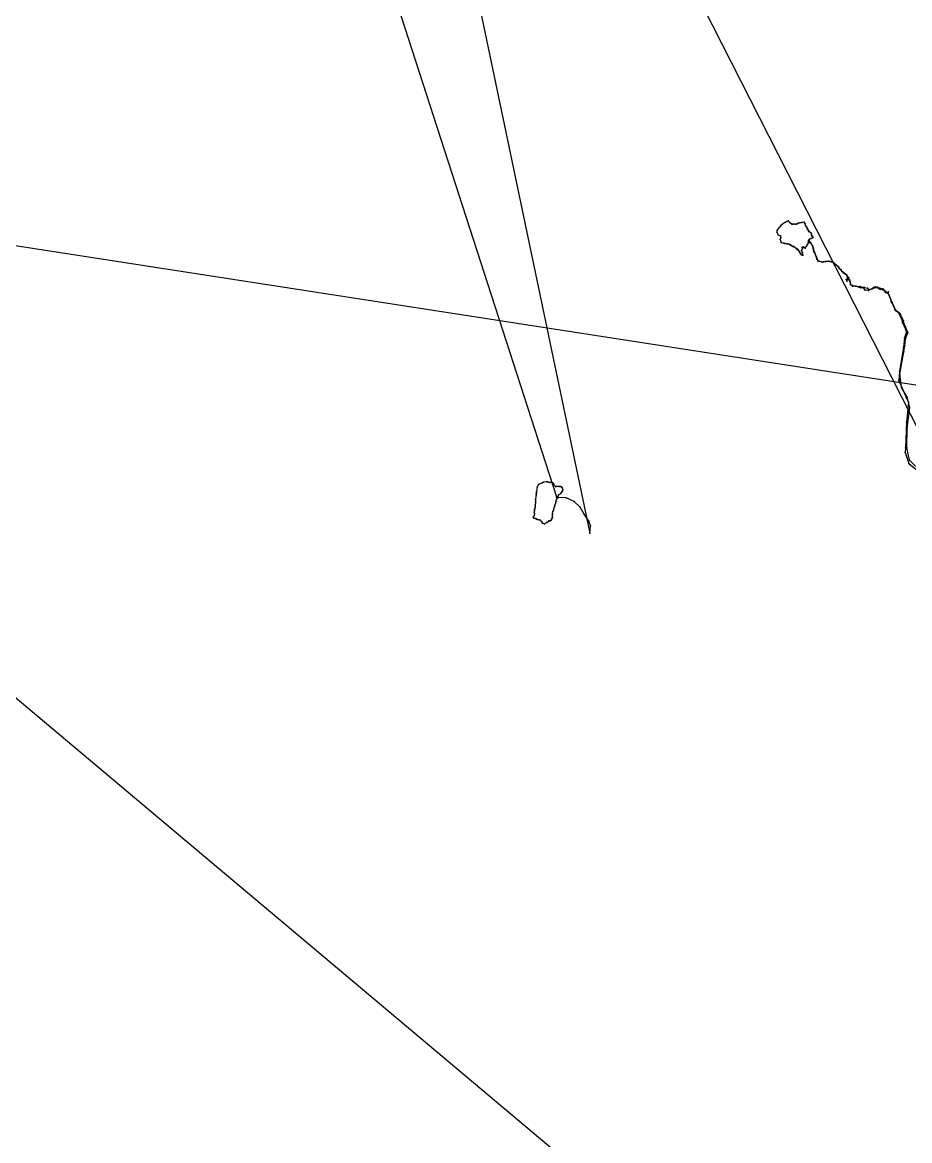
# Model space of a CAD drawing. Header units: metres. Extents: x 533996 to 558759, y 1823984 to 1869097.
# Drawn here: x 538751 to 542032, y 1834683 to 1838821 of the extents above; entities that cross this region are included whole.
import ezdxf

# ---------------------------------------------------------------- set-up
doc = ezdxf.new("R2010")
doc.units = ezdxf.units.M
doc.header["$MEASUREMENT"] = 0
doc.layers.add('Unknown Line Type', color=7, linetype='Continuous')
doc.layers.add('Unknown Point Feature', color=7, linetype='Continuous')

msp = doc.modelspace()

# ---------------------------------------------------------------- linework, layer by layer
at = {"layer": 'Unknown Line Type', "color": 4, "true_color": 0x00ffff}
for points in [[(534120.6, 1869074.7, 342.4), (540850.2, 1836930.3, 270.8), (540851.8, 1836957.8, 278.4), (540846.1, 1836975.2, 279.4), (540828.8, 1837001.4, 279.4), (540814.1, 1837026.8, 278.4), (540792.1, 1837047.7, 277), (540762.4, 1837061.1, 275.6), (540730.7, 1837062.3, 275.1), (540729.8, 1837061.6, 275.1), (540730.9, 1837061.1, 275.6), (540728.1, 1837063.1, 275.1), (540726.9, 1837064.1, 276.5), (540727.3, 1837064.6, 279.4), (540726.6, 1837063.5, 281.3), (540726.3, 1837064.8, 278.4), (540727.9, 1837062.9, 278.9), (540727.4, 1837062.7, 280.4), (540729, 1837062.7, 282.3), (540731.6, 1837063.8, 282.3), (540732.5, 1837063.9, 281.8), (540732.6, 1837064.5, 283.2), (540734.3, 1837073.1, 278.9), (540742.7, 1837078.1, 277.5), (540748.1, 1837086.2, 276.5), (540749.9, 1837092.9, 274.6), (540746.9, 1837099.5, 271.2), (540741.3, 1837103.9, 269.3), (540736.5, 1837103.5, 267.4), (540734.9, 1837103.5, 267.4), (540725.6, 1837103.4, 266.9), (540722.1, 1837103.9, 266.9), (540716.8, 1837109, 266.9), (540715, 1837114.6, 265.5), (540710.7, 1837118.8, 264.5), (540700.4, 1837117.8, 263.5), (540693.2, 1837120.4, 264.5), (540690.1, 1837120.6, 264), (540678.7, 1837119.4, 263.1), (540673.1, 1837116.5, 262.6), (540659.5, 1837111.3, 265.5), (540654.6, 1837100.5, 268.8), (540652.1, 1837085.8, 273.1), (540652.3, 1837080.3, 274.1), (540651.5, 1837078.2, 274.6), (540651.5, 1837071.2, 275.6), (540649.2, 1837056.2, 278.9), (540648.7, 1837044.5, 281.8), (540647.4, 1837033.8, 285.2), (540647, 1837025.4, 288.5), (540644.7, 1837018.7, 291.4), (540644.6, 1837014.8, 294.8), (540644.1, 1837008.7, 299.6), (540644.4, 1837002.7, 303), (540643.7, 1836995.3, 307.8), (540640.7, 1836989.6, 310.2), (540643, 1836986.6, 315), (540650.1, 1836985, 318.3), (540652.5, 1836983.1, 316.4), (540656, 1836981.7, 314.5), (540661.8, 1836980.6, 313), (540666.1, 1836979, 311.6), (540670.7, 1836973.8, 310.2), (540674.6, 1836968.3, 310.2), (540681.9, 1836965.6, 310.2), (540690.1, 1836969.8, 311.1), (540698.3, 1836976.2, 311.6), (540702.6, 1836976.9, 311.6), (540707, 1836978.7, 312.6), (540708.1, 1836981, 314), (540708.4, 1836982.9, 313.5), (540711.1, 1836989.3, 312.6), (540712.1, 1836997.8, 310.2), (540711.8, 1837003.6, 307.8), (540712.8, 1837010.5, 304.4), (540714.9, 1837015.8, 302.5), (540716.1, 1837021.2, 301), (540718.4, 1837027.7, 299.1), (540719.8, 1837034.2, 297.2), (540722.2, 1837041.1, 294.8), (540725.3, 1837048.7, 289.5), (540726.5, 1837055.3, 285.2), (540728.5, 1837060.7, 281.3), (540727.1, 1837063.8, 279.9), (536499.6, 1850142.8, 696.1)], [(535103.4, 1850997.5, 650.5), (542806.5, 1835852.7, 242.4)], [(536254.6, 1838376.9, 209.7), (542269.3, 1837446.2, 237.1)], [(553226, 1824123.1, 425), (536325.5, 1838340.6, 207.8)], [(542076.1, 1837157.4, 214), (542031.3, 1837200.5, 214), (542021.9, 1837245.9, 214), (542022.9, 1837319.4, 211.6), (542032.8, 1837395.2, 212.6), (542022.4, 1837433.5, 213.6), (542001.6, 1837470.2, 214), (541995.4, 1837519.8, 215.5), (542010.6, 1837602.2, 217.9), (542014.3, 1837624.4, 217.9), (542017.4, 1837650.3, 217.9), (542026, 1837673.3, 218.8), (542016, 1837697.2, 221.7), (542012, 1837704, 222.2), (542009.4, 1837716.1, 224.1), (541997.9, 1837739.4, 227.5), (541996.2, 1837744, 228), (541980.7, 1837755.1, 228.4), (541979.9, 1837757.5, 228.4), (541968, 1837784.2, 230.9), (541963.2, 1837794.7, 232.3), (541952.9, 1837818.9, 239), (541944.9, 1837822.8, 241.4), (541933.4, 1837833.4, 250.6), (541918.2, 1837836.6, 256.3), (541904.9, 1837841.8, 259.7), (541892.6, 1837834.2, 261.1), (541879.4, 1837828.1, 261.1), (541868.1, 1837830.4, 265), (541863, 1837836.7, 269.8), (541851.8, 1837838.7, 273.1), (541841.5, 1837842.2, 277), (541832.3, 1837844.5, 280.4), (541820.6, 1837844.4, 283.2), (541814.9, 1837849.6, 284.7), (541812.8, 1837859.5, 285.6), (541809, 1837868.5, 287.1), (541806.9, 1837875.6, 287.1), (541799.8, 1837885.1, 285.6), (541793.8, 1837890.4, 284.2), (541783.4, 1837897.8, 284.2), (541781.2, 1837899.4, 283.7), (541778.7, 1837904.5, 284.2), (541761.9, 1837922.6, 284.7), (541748.8, 1837933.2, 284.2), (541738.3, 1837936.5, 286.1), (541721.4, 1837935.6, 290.9), (541708.4, 1837933.8, 294.8), (541696.2, 1837937.3, 301), (541689.3, 1837944, 303.4), (541688.4, 1837946.8, 303.9), (541681.8, 1837967.4, 307.3), (541678.4, 1837971.7, 308.2), (541673.6, 1837991, 310.2), (541673.2, 1837993.4, 311.1), (541666, 1838007.3, 313), (541665.5, 1838007.5, 313), (541660.2, 1838012, 315), (541657.9, 1838013.1, 316.4), (541661.9, 1838018.7, 317.9), (541668.1, 1838021, 320.3), (541675.5, 1838026.1, 320.3), (541671.6, 1838029.2, 322.7), (541669.8, 1838033.4, 326), (541669.2, 1838038.8, 329.9), (541667.2, 1838043.1, 333.2), (541660.6, 1838046.1, 337.6), (541658.7, 1838049.8, 340.9), (541658.5, 1838052.2, 343.3), (541654.3, 1838054.7, 345.7), (541654.1, 1838057, 347.2), (541653, 1838059.2, 349.6), (541651.6, 1838063.2, 352.5), (541646.5, 1838068.7, 354.4), (541645.3, 1838075.6, 356.3), (541642.5, 1838081, 359.7), (541633.2, 1838080.7, 357.8), (541625.5, 1838079.5, 355.8), (541619.7, 1838078.2, 355.8), (541614.7, 1838074.3, 355.8), (541607.3, 1838073.5, 356.3), (541600.6, 1838074.1, 356.3), (541596.9, 1838074.5, 355.8), (541591.8, 1838077.7, 353.4), (541588.2, 1838082, 352.5), (541582.8, 1838086.3, 349.6), (541573.1, 1838081.4, 348.6), (541562.4, 1838074.5, 347.2), (541556.4, 1838069, 345.7), (541549.8, 1838061.2, 346.2), (541542.4, 1838052, 345.7), (541541.3, 1838045, 344.3), (541545.6, 1838034.5, 342.9), (541554.2, 1838031.1, 341.4), (541555.3, 1838023.8, 340.4), (541553.2, 1838017.4, 338.5), (541557.4, 1838006.7, 335.6), (541566.8, 1838003.7, 332.3), (541570.4, 1838003.1, 329.4), (541577.6, 1838001.8, 327.5), (541582.9, 1838001.4, 327.5), (541589.6, 1837998.6, 324.6), (541591.8, 1837996.2, 323.6), (541595.4, 1837995.3, 321.7), (541597.1, 1837993.4, 319.8), (541600.5, 1837992, 320.3), (541603.8, 1837991.1, 322.7), (541614.1, 1837983.9, 321.2), (541614.3, 1837984.4, 315.9), (541616.4, 1837980.9, 315), (541617.6, 1837981, 311.6), (541619.4, 1837979.7, 311.6), (541621, 1837976.9, 308.7), (541623.5, 1837973.2, 306.3), (541626.3, 1837969.3, 305.4), (541628.5, 1837964.5, 305.4), (541629.3, 1837962.9, 304.4), (541634.8, 1837959.6, 301), (541637.4, 1837959.5, 295.3), (541635.5, 1837968, 293.3), (541633.6, 1837973.9, 295.3), (541632.7, 1837976.1, 299.6), (541634.9, 1837981.8, 302.5), (541636, 1837985.6, 302), (541634.2, 1837987.8, 301.5), (541638.1, 1837989.8, 301), (541645.6, 1837985.7, 302.5), (541644.3, 1837987.2, 307.3), (541650.3, 1837993.2, 310.6), (541654.9, 1837998.6, 309.7), (541656.6, 1838003.5, 311.1), (541658.7, 1838010.6, 311.1), (541658.6, 1838012.2, 309.7), (541658.8, 1838010.4, 310.6), (541659.3, 1838009.3, 311.1), (541659.6, 1838008.8, 313), (541660.5, 1838009, 314), (541668.3, 1838002, 314.5), (541674.5, 1837990.2, 312.6), (541679.1, 1837971.8, 310.6), (541687.5, 1837952, 308.2), (541692.8, 1837938.8, 307.8), (541713.2, 1837934.7, 303), (541732.9, 1837937.2, 296.2), (541750.2, 1837932.7, 290.5), (541767.7, 1837917.1, 287.1), (541770.4, 1837913.8, 287.1), (541772, 1837910, 287.1), (541787.6, 1837894.5, 288), (541798.7, 1837887.2, 288.5), (541802.3, 1837871.5, 290), (541801.6, 1837868.7, 290), (541802.6, 1837868.9, 289.5), (541797.5, 1837869.4, 289.5), (541799.3, 1837863.7, 287.6), (541800.7, 1837867.6, 284.7), (541803.1, 1837869.4, 285.6), (541809.4, 1837867.8, 287.1), (541813.5, 1837851.2, 287.6), (541821.2, 1837847.3, 285.6), (541834.9, 1837844.3, 278), (541849.1, 1837843, 271.2), (541861.1, 1837839.5, 267.9), (541864.7, 1837839.4, 265.9), (541876.8, 1837837.7, 261.1), (541880.2, 1837833.9, 260.6), (541881.3, 1837832.4, 260.6), (541895.8, 1837835.5, 255.9), (541903.1, 1837839.4, 254.4), (541912.8, 1837839.9, 252.5), (541932.9, 1837834.5, 249.1), (541943.1, 1837823, 245.3), (541952.7, 1837821.3, 242.4), (541954.1, 1837823.1, 241.9), (541950.3, 1837820.1, 243.4), (541950.9, 1837819.1, 243.8), (541945.1, 1837822.2, 243.8), (541938.2, 1837828.4, 248.2), (541933.8, 1837831.6, 251), (541931.1, 1837832.7, 255.4), (541922.7, 1837835.1, 258.2), (541922.3, 1837836.8, 257.8), (541920.4, 1837837.8, 258.7), (541917.1, 1837837.3, 260.2), (541913.8, 1837841.5, 261.6), (541915.8, 1837838.1, 259.7), (541922.1, 1837833.3, 259.7), (541935.2, 1837831.7, 256.3), (541943.4, 1837821.1, 253), (541951.6, 1837818.7, 249.1), (541951.7, 1837818.7, 246.2), (541952, 1837819.3, 246.7), (541956.1, 1837810.1, 245.8), (541963.8, 1837788.5, 244.3), (541965.2, 1837785.4, 243.8), (541968, 1837781.3, 241.9), (541978.4, 1837756.1, 233.3), (541991.3, 1837746.7, 228.4), (542001.8, 1837723.6, 221.2), (542006.2, 1837708.5, 218.8), (542013.4, 1837693.6, 216.9), (542020.4, 1837675.3, 215), (542012.6, 1837653, 215.5), (542009.7, 1837618.9, 214.5), (541994.8, 1837530.4, 217.4), (541992.4, 1837495.2, 217.4), (542020.3, 1837430.6, 217.9), (542027.3, 1837414.9, 217.9), (542020, 1837341.6, 219.8), (542016.8, 1837246.8, 221.7), (542016.1, 1837229.6, 222.7), (542028.7, 1837188.3, 223.2), (542075, 1837152.1, 223.6)]]:
    msp.add_polyline3d(points, dxfattribs=at)
at = {"layer": 'Unknown Point Feature'}
for p in [(541549.8, 1838061.2, 346.2), (541556.4, 1838069, 345.7), (541562.4, 1838074.5, 347.2), (541573.1, 1838081.4, 348.6), (541582.8, 1838086.3, 349.6), (541588.2, 1838082, 352.5), (541591.8, 1838077.7, 353.4), (541596.9, 1838074.5, 355.8), (541600.6, 1838074.1, 356.3), (541607.3, 1838073.5, 356.3), (541614.7, 1838074.3, 355.8), (541619.7, 1838078.2, 355.8), (541625.5, 1838079.5, 355.8), (541633.2, 1838080.7, 357.8), (541642.5, 1838081, 359.7), (541645.3, 1838075.6, 356.3), (541646.5, 1838068.7, 354.4), (541651.6, 1838063.2, 352.5), (541541.3, 1838045, 344.3), (541542.4, 1838052, 345.7), (541545.6, 1838034.5, 342.9), (541554.2, 1838031.1, 341.4), (541555.3, 1838023.8, 340.4), (541653, 1838059.2, 349.6), (541654.1, 1838057, 347.2), (541654.3, 1838054.7, 345.7), (541658.5, 1838052.2, 343.3), (541658.7, 1838049.8, 340.9), (541660.6, 1838046.1, 337.6), (541661.9, 1838018.7, 317.9), (541667.2, 1838043.1, 333.2), (541668.1, 1838021, 320.3), (541669.2, 1838038.8, 329.9), (541669.8, 1838033.4, 326), (541671.6, 1838029.2, 322.7), (541675.5, 1838026.1, 320.3), (541553.2, 1838017.4, 338.5), (541557.4, 1838006.7, 335.6), (541566.8, 1838003.7, 332.3), (541570.4, 1838003.1, 329.4), (541577.6, 1838001.8, 327.5), (541582.9, 1838001.4, 327.5), (541589.6, 1837998.6, 324.6), (541591.8, 1837996.2, 323.6), (541595.4, 1837995.3, 321.7), (541597.1, 1837993.4, 319.8), (541600.5, 1837992, 320.3), (541603.8, 1837991.1, 322.7), (541614.1, 1837983.9, 321.2), (541614.3, 1837984.4, 315.9), (541616.4, 1837980.9, 315), (541617.6, 1837981, 311.6), (541619.4, 1837979.7, 311.6), (541634.2, 1837987.8, 301.5), (541634.9, 1837981.8, 302.5), (541636, 1837985.6, 302), (541638.1, 1837989.8, 301), (541644.3, 1837987.2, 307.3), (541645.6, 1837985.7, 302.5), (541650.3, 1837993.2, 310.6), (541654.9, 1837998.6, 309.7), (541656.6, 1838003.5, 311.1), (541657.9, 1838013.1, 316.4), (541658.6, 1838012.2, 309.7), (541658.7, 1838010.6, 311.1), (541658.8, 1838010.4, 310.6), (541659.3, 1838009.3, 311.1), (541659.6, 1838008.8, 313), (541660.2, 1838012, 315), (541660.5, 1838009, 314), (541665.5, 1838007.5, 313), (541666, 1838007.3, 313), (541668.3, 1838002, 314.5), (541673.2, 1837993.4, 311.1), (541673.6, 1837991, 310.2), (541674.5, 1837990.2, 312.6), (541621, 1837976.9, 308.7), (541623.5, 1837973.2, 306.3), (541626.3, 1837969.3, 305.4), (541628.5, 1837964.5, 305.4), (541629.3, 1837962.9, 304.4), (541632.7, 1837976.1, 299.6), (541633.6, 1837973.9, 295.3), (541634.8, 1837959.6, 301), (541635.5, 1837968, 293.3), (541637.4, 1837959.5, 295.3), (541678.4, 1837971.7, 308.2), (541679.1, 1837971.8, 310.6), (541681.8, 1837967.4, 307.3), (541687.5, 1837952, 308.2), (541688.4, 1837946.8, 303.9), (541689.3, 1837944, 303.4), (541692.8, 1837938.8, 307.8), (541696.2, 1837937.3, 301), (541732.9, 1837937.2, 296.2), (541738.3, 1837936.5, 286.1), (541708.4, 1837933.8, 294.8), (541713.2, 1837934.7, 303), (541721.4, 1837935.6, 290.9), (541748.8, 1837933.2, 284.2), (541750.2, 1837932.7, 290.5), (541761.9, 1837922.6, 284.7), (541767.7, 1837917.1, 287.1), (541770.4, 1837913.8, 287.1), (541772, 1837910, 287.1), (541778.7, 1837904.5, 284.2), (541781.2, 1837899.4, 283.7), (541783.4, 1837897.8, 284.2), (541787.6, 1837894.5, 288), (541793.8, 1837890.4, 284.2), (541797.5, 1837869.4, 289.5), (541798.7, 1837887.2, 288.5), (541799.3, 1837863.7, 287.6), (541799.8, 1837885.1, 285.6), (541800.7, 1837867.6, 284.7), (541801.6, 1837868.7, 290), (541802.3, 1837871.5, 290), (541802.6, 1837868.9, 289.5), (541803.1, 1837869.4, 285.6), (541806.9, 1837875.6, 287.1), (541809, 1837868.5, 287.1), (541809.4, 1837867.8, 287.1), (541812.8, 1837859.5, 285.6), (541813.5, 1837851.2, 287.6), (541814.9, 1837849.6, 284.7), (541820.6, 1837844.4, 283.2), (541821.2, 1837847.3, 285.6), (541832.3, 1837844.5, 280.4), (541834.9, 1837844.3, 278), (541841.5, 1837842.2, 277), (541849.1, 1837843, 271.2), (541851.8, 1837838.7, 273.1), (541861.1, 1837839.5, 267.9), (541863, 1837836.7, 269.8), (541864.7, 1837839.4, 265.9), (541868.1, 1837830.4, 265), (541876.8, 1837837.7, 261.1), (541879.4, 1837828.1, 261.1), (541880.2, 1837833.9, 260.6), (541881.3, 1837832.4, 260.6), (541892.6, 1837834.2, 261.1), (541895.8, 1837835.5, 255.9), (541903.1, 1837839.4, 254.4), (541904.9, 1837841.8, 259.7), (541912.8, 1837839.9, 252.5), (541913.8, 1837841.5, 261.6), (541915.8, 1837838.1, 259.7), (541917.1, 1837837.3, 260.2), (541918.2, 1837836.6, 256.3), (541920.4, 1837837.8, 258.7), (541922.1, 1837833.3, 259.7), (541922.3, 1837836.8, 257.8), (541922.7, 1837835.1, 258.2), (541931.1, 1837832.7, 255.4), (541932.9, 1837834.5, 249.1), (541933.4, 1837833.4, 250.6), (541933.8, 1837831.6, 251), (541935.2, 1837831.7, 256.3), (541938.2, 1837828.4, 248.2), (541943.1, 1837823, 245.3), (541943.4, 1837821.1, 253), (541944.9, 1837822.8, 241.4), (541945.1, 1837822.2, 243.8), (541950.3, 1837820.1, 243.4), (541950.9, 1837819.1, 243.8), (541951.6, 1837818.7, 249.1), (541951.7, 1837818.7, 246.2), (541952, 1837819.3, 246.7), (541952.7, 1837821.3, 242.4), (541952.9, 1837818.9, 239), (541954.1, 1837823.1, 241.9), (541956.1, 1837810.1, 245.8), (541963.2, 1837794.7, 232.3), (541963.8, 1837788.5, 244.3), (541965.2, 1837785.4, 243.8), (541968, 1837784.2, 230.9), (541968, 1837781.3, 241.9), (541978.4, 1837756.1, 233.3), (541979.9, 1837757.5, 228.4), (541980.7, 1837755.1, 228.4), (541991.3, 1837746.7, 228.4), (541996.2, 1837744, 228), (541997.9, 1837739.4, 227.5), (542001.8, 1837723.6, 221.2), (542006.2, 1837708.5, 218.8), (542009.4, 1837716.1, 224.1), (542012, 1837704, 222.2), (542013.4, 1837693.6, 216.9), (542016, 1837697.2, 221.7), (542012.6, 1837653, 215.5), (542017.4, 1837650.3, 217.9), (542020.4, 1837675.3, 215), (542026, 1837673.3, 218.8), (542009.7, 1837618.9, 214.5), (542014.3, 1837624.4, 217.9), (542010.6, 1837602.2, 217.9), (541994.8, 1837530.4, 217.4), (541992.4, 1837495.2, 217.4), (541995.4, 1837519.8, 215.5), (542001.6, 1837470.2, 214), (542020.3, 1837430.6, 217.9), (542022.4, 1837433.5, 213.6), (542027.3, 1837414.9, 217.9), (542020, 1837341.6, 219.8), (542022.9, 1837319.4, 211.6), (542016.8, 1837246.8, 221.7), (542021.9, 1837245.9, 214), (542016.1, 1837229.6, 222.7), (542031.3, 1837200.5, 214), (542028.7, 1837188.3, 223.2), (540659.5, 1837111.3, 265.5), (540673.1, 1837116.5, 262.6), (540678.7, 1837119.4, 263.1), (540690.1, 1837120.6, 264), (540693.2, 1837120.4, 264.5), (540700.4, 1837117.8, 263.5), (540710.7, 1837118.8, 264.5), (540715, 1837114.6, 265.5), (540716.8, 1837109, 266.9), (540651.5, 1837078.2, 274.6), (540651.5, 1837071.2, 275.6), (540652.1, 1837085.8, 273.1), (540652.3, 1837080.3, 274.1), (540654.6, 1837100.5, 268.8), (540722.1, 1837103.9, 266.9), (540725.6, 1837103.4, 266.9), (540734.3, 1837073.1, 278.9), (540734.9, 1837103.5, 267.4), (540736.5, 1837103.5, 267.4), (540741.3, 1837103.9, 269.3), (540742.7, 1837078.1, 277.5), (540746.9, 1837099.5, 271.2), (540748.1, 1837086.2, 276.5), (540749.9, 1837092.9, 274.6), (540647.4, 1837033.8, 285.2), (540648.7, 1837044.5, 281.8), (540649.2, 1837056.2, 278.9), (540718.4, 1837027.7, 299.1), (540719.8, 1837034.2, 297.2), (540722.2, 1837041.1, 294.8), (540725.3, 1837048.7, 289.5), (540726.3, 1837064.8, 278.4), (540726.5, 1837055.3, 285.2), (540726.6, 1837063.5, 281.3), (540726.9, 1837064.1, 276.5), (540727.1, 1837063.8, 279.9), (540727.3, 1837064.6, 279.4), (540727.4, 1837062.7, 280.4), (540727.9, 1837062.9, 278.9), (540728.1, 1837063.1, 275.1), (540728.5, 1837060.7, 281.3), (540729, 1837062.7, 282.3), (540729.8, 1837061.6, 275.1), (540730.7, 1837062.3, 275.1), (540730.9, 1837061.1, 275.6), (540731.6, 1837063.8, 282.3), (540732.5, 1837063.9, 281.8), (540732.6, 1837064.5, 283.2), (540762.4, 1837061.1, 275.6), (540792.1, 1837047.7, 277), (540814.1, 1837026.8, 278.4), (540640.7, 1836989.6, 310.2), (540643, 1836986.6, 315), (540643.7, 1836995.3, 307.8), (540644.1, 1837008.7, 299.6), (540644.4, 1837002.7, 303), (540644.6, 1837014.8, 294.8), (540644.7, 1837018.7, 291.4), (540647, 1837025.4, 288.5), (540650.1, 1836985, 318.3), (540711.1, 1836989.3, 312.6), (540711.8, 1837003.6, 307.8), (540712.1, 1836997.8, 310.2), (540712.8, 1837010.5, 304.4), (540714.9, 1837015.8, 302.5), (540716.1, 1837021.2, 301), (540828.8, 1837001.4, 279.4), (540652.5, 1836983.1, 316.4), (540656, 1836981.7, 314.5), (540661.8, 1836980.6, 313), (540666.1, 1836979, 311.6), (540670.7, 1836973.8, 310.2), (540674.6, 1836968.3, 310.2), (540681.9, 1836965.6, 310.2), (540690.1, 1836969.8, 311.1), (540698.3, 1836976.2, 311.6), (540702.6, 1836976.9, 311.6), (540707, 1836978.7, 312.6), (540708.1, 1836981, 314), (540708.4, 1836982.9, 313.5), (540846.1, 1836975.2, 279.4), (540851.8, 1836957.8, 278.4), (540850.2, 1836930.3, 270.8)]:
    msp.add_point(p, dxfattribs=at)

doc.saveas('drawing.dxf')
